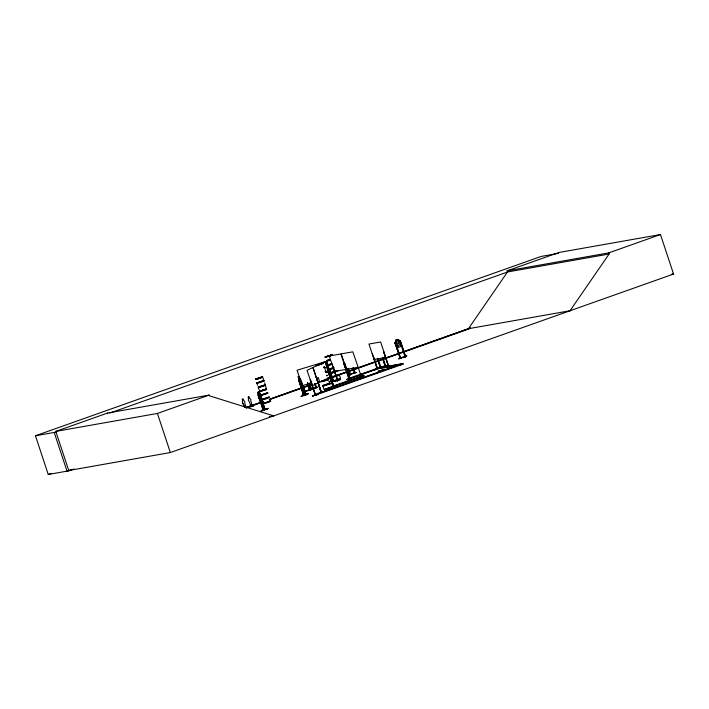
<?xml version="1.0" encoding="UTF-8"?>
<svg xmlns="http://www.w3.org/2000/svg" width="709" height="709" viewBox="0 0 709 709"><rect width="100%" height="100%" fill="white"/><g stroke="black" fill="none" stroke-linecap="round" stroke-linejoin="round"><path stroke-width="1.06" d="M245.66 407.294L245.19 407.258L245.748 406.984M248.868 396.765L249.843 398.6A1.365 1.267 80 0 1 250.729 400.55L252.156 405.61L250.933 406.044L249.036 401.152A1.365 1.267 80 0 1 248.611 399.034L248.212 397.12M252.182 405.956C251.163 404.139 251.385 405.823 251.704 405.025M379.226 368.015L381.513 367.652L379.288 368.051M305.739 391.652L303.461 392.024M298.906 379.678L303.86 395.728L306.421 394.319M301.05 382.674L300.643 382.887C293.482 363.194 303.682 395.533 303.869 395.462L303.789 395.454M311.88 389.427L309.673 389.418L312.075 389.356M312.102 389.338L308.938 390.127L311.428 389.631L309.044 383.365M348.42 375.061L350.618 374.618M350.84 374.529L348.438 375.008L350.911 374.565M350.787 374.246L348.589 374.671M399.007 358.568L401.064 357.54L399.078 358.798M258.723 378.314L255.444 379.253L262.498 377.374M257.456 385.306L257.128 383.33M259.662 390.934L258.289 387.743M259.512 391.563L259.388 391.138M259.724 381.991L263.58 380.414M264.652 382.887L265.228 384.73L258.306 386.884M260.841 391.12L266.416 389.197L265.476 385.377L264.767 385.51M259.769 391.35L266.407 388.984M261.16 395.507L267.842 393.309M270.67 401.205L269.881 401.019M321.461 381.681L328.746 379.28L328.037 379.404M325.812 356.875L325.094 357.017L332.069 354.606M325.112 356.928L330.11 355.679M322.861 386.015L330.164 383.551L329.446 383.675M324.819 389.445L324.102 389.578L323.012 386.183M326.388 361.067L330.491 359.915M326.53 361.236L330.562 360.163M324.43 389.799L324.376 389.374M327.806 365.277L331.901 364.187M327.948 365.507L331.972 364.435M333.221 368.193L329.171 369.327L329.056 368.831M332.397 355.014L325.803 356.893M330.181 383.879L329.481 383.941M335.384 380.343L333.336 380.875M339.602 379.297L333.088 381.008M332.734 372.934L337.741 371.046L337.032 371.17M339.584 379.306C341.091 379.093 339.992 374.618 338.441 375.442M340.072 379.102L340.001 378.677M340.329 378.969L338.149 379.439M394.957 342.899L395.985 339.877L397.829 339.31L400.461 341.206L405.645 356.68L400.213 358.364L394.957 342.899L400.266 358.32M398.423 347.242L395.764 345.354L398.396 347.25L400.266 346.674L401.188 343.67M249.985 406.222C244.658 408.242 247.104 406.851 251.083 406.576M252.546 406.071L253.007 406L248.469 406.895L253.042 405.982L252.634 405.202L252.271 405.858L252.493 405.247M250.968 406.709L250.835 405.84L251.154 406.328M252.413 406.204L252.856 405.956M252.758 406.08L251.234 406.638M242.239 399.123L242.584 401.179A1.365 1.267 80 0 0 243.001 403.297L244.516 407.205L243.001 403.297M248.177 397.12L248.894 396.756M259.636 391.226L260.185 391.288M507.493 271.981L507.121 270.847L608.721 252.891L609.093 254.017L507.493 271.981L468.419 328.71L570.266 310.71M570.027 310.755L609.093 254.017M247.122 407.294L250.02 406.328L249.506 406.354M268.401 401.95L263.704 403.545M327.203 388.754L324.35 389.79L329.969 388.062M380.414 370.523L378.198 371.312L378.739 371.481M379.873 371.153L380.52 370.842M383.498 369.433C382.674 370.452 384.907 369.097 383.498 369.433L384.012 369.602M379.98 370.798L379.43 371.436L379.997 370.665M379.324 371.117L379.838 371.294M379.43 371.436L378.305 371.631M382.825 369.876L383.472 369.557L382.931 370.195M321.328 391.696L321.381 391.643M321.567 392.201L321.08 392.387L316.214 376.798M332.973 386.733L327.904 371.241L328.329 371.073M315.567 395.09L307.006 370.32L324.988 361.732L333.203 386.662L333.327 385.971M255.497 379.333L258.032 378.34M258.342 378.491L257.987 378.624M260.522 378.03L259.849 378.092M262.436 377.161L261.922 376.94M262.481 377.383L261.382 377.48M256.897 382.621L257.34 382.692M256.924 382.878L263.961 380.627L263.243 380.751M256.995 383.099L264.032 380.839L263.314 380.972M258.333 387.149L265.37 384.89L264.652 385.022M258.404 387.371L265.441 385.111L264.732 385.244M265.467 385.439L258.28 387.805M264.014 390.216L259.6 391.776M265.91 389.365L266.557 388.709L265.148 389.392M325.147 357.097L327.487 356.166M327.398 356.379L327.638 356.388M332.299 354.642L330.057 355.546M330.048 355.705L332.344 354.766L327.381 356.184M332.406 354.996L330.128 355.829M326.548 360.376L330.323 359.445M326.574 360.642L330.412 359.693M323.339 363.141L322.604 363.495M262.569 399.779L264.492 399.442M269.26 396.898L262.064 399.264L262.809 398.857M327.957 364.648L331.741 363.717M324.509 366.713L323.783 367.067M327.992 364.913L331.83 363.965M324.642 366.952L323.898 367.297M324.713 367.165L323.978 367.519M324.749 367.43L324.013 367.785M263.686 403.111C263.225 404.484 273.071 400.496 269.305 401.427L269.987 401.25M270.59 400.948L269.845 401.303M329.313 368.698L331.227 368.361M329.384 368.946L333.168 368.051M325.927 370.984L325.183 371.339M326.06 371.224L325.316 371.569M326.131 371.436L325.387 371.791M326.158 371.702L325.431 372.048M330.571 372.553L335.268 371.303M330.598 372.819L337.635 370.559L336.926 370.683M330.678 373.04L337.714 370.78L336.997 370.904M327.354 375.283L326.627 375.673M330.811 373.271L332.734 372.925M327.407 375.442L326.681 375.805M337.502 370.39L336.084 371.002M321.611 381.052L326.308 379.802M321.638 381.318L328.675 379.058L327.966 379.191M321.851 381.77L328.524 379.749M331.989 376.825L338.672 374.627M332.016 377.091L339.053 374.831L338.335 374.955M332.087 377.312L339.124 375.052L338.406 375.176M328.515 379.749L328.072 379.669M332.22 377.543L339.15 375.38M323.02 385.324L329.96 383.099L329.251 383.223M323.056 385.59L330.093 383.33L329.375 383.454M333.097 381.123L334.488 380.405M330.19 383.879L322.994 386.245M340.24 378.712L338.831 379.324M331.014 387.362L330.571 387.282M380.192 367.289L380.848 367.076L381.034 367.634L377.835 358.382M380.361 367.856C382.585 368.565 386.033 364.302 385.723 365.977L382.949 357.717M382.541 357.877L385.138 366.163L384.952 365.596L385.625 365.374M258.439 392.423L259.804 396.553L258.377 392.44M258.111 395.002L263.207 410.484L265.184 409.501M259.866 394.115L265.184 409.501M260.531 399.442L259.086 397.386L260.487 399.53L261.116 399.14L258.049 392.166L258.271 394.922L263.447 410.405C263.668 405.052 255.789 396.473 258.705 391.829L260.106 393.974L265.06 409.572L264.687 409.04M260.487 399.53L261.054 399.158M263.269 409.979L264.838 409.199M267.913 408.588L262.188 410.068L267.931 408.614M267.834 408.676L260.433 411.371L265.972 409.279M305.074 391.067C305.544 392.228 304.64 390.579 304.524 391.253M311.526 388.78C311.109 389.861 312.244 388.523 310.888 388.993M310.055 389.932L304.817 391.793M316.294 387.096C315.629 386.848 316.187 388.523 315.638 387.309M316.48 387.655L315.08 383.542M350.193 373.989C347.676 375.646 357.301 372.216 354.482 372.464M326.45 364.763L326.317 362.919L327 362.583L328.816 370.266L329.437 369.938L329.215 368.086M326.911 363.07L328.081 367.297L326.858 363.088M328.808 368.414L327.514 367.368M331.263 380.689L331.688 380.511M331.52 380.742L333.141 379.944M331.652 381.141L333.283 380.343M334.196 380.405L329.605 381.823M298.551 377.188L299.251 376.842L300.004 378.42M298.897 377.463L300.067 379.324M298.578 380.033L303.682 395.525L305.579 394.594M305.145 394.107L305.597 393.929M303.753 395.01L305.224 394.266M303.948 394.948L305.411 394.204M308.415 393.619L302.805 395.055L308.512 393.61L300.917 396.375L306.483 394.567M396.03 339.93L396.517 344.468L398.201 345.567L399.397 345.194L400.098 343.378L397.802 339.398L400.47 341.215L405.575 356.716C405.193 354.961 404.883 357.93 404.972 356.264M397.297 339.895L398.954 342.881L398.068 344.211L396.818 342.35L396.703 340.081L397.324 339.886M400.036 357.788L400.798 358.16L400.461 357.664M398.839 358.958L400.86 357.956M404.83 356.494L400.594 357.797M404.493 356.875L406.913 356.086L404.538 356.893M310.4 379.616L315.443 395.135L310.214 379.678M321.514 392.254L316.249 376.833M312.58 396.021L318.004 394.364L312.607 395.914M318.004 394.364L312.536 395.702M300.66 379.483L305.783 394.966L301.476 382.213M328.728 370.967L333.771 386.476L325.617 361.563L297.062 370.222L305.322 395.108L305.907 394.904L305.171 394.098M305.659 394.364L305.26 394.479M304.019 395.356L306.288 394.248L306.093 394.665M318.394 393.229L324.128 391.439M333.584 385.909C333.203 386.219 332.929 385.572 333.186 386.671C340.63 383.613 326.3 389.303 335.065 385.873M330.545 387.079L336.137 385.678M326.778 367.191L324.766 368.157L326.255 372.668L328.276 371.711M316.701 378.367L318.27 377.613L319.768 382.133M312.128 385.793L330.11 377.215M331.555 380.591L331.741 381.15M255.701 379.049L256.197 378.828M263.819 380.396L262.693 376.966L259.485 378.101M262.436 377.144L260.247 377.994M316.391 365.312L317.561 364.834M322.648 363.637L323.127 363.407M266.035 389.764L266.54 389.374M261.399 394.585L260.655 394.993L267.594 392.768M261.435 394.842L260.682 395.259L267.745 392.821M261.506 395.064L260.761 395.48L267.816 393.034M262.844 399.114L262.108 399.468L269.154 397.093M262.924 399.335L262.179 399.69L269.225 397.306M326.574 375.486L327.053 375.274M264.173 403.004L263.438 403.359L264.129 403.182M264.235 403.146L263.668 403.394M269.26 401.799L270.634 401.037L269.225 401.197M340.036 378.943L333.788 381.052M330.545 387.566L331.387 387.389L329.951 388.071M330.624 387.805L336.146 385.705M321.266 392.334L313.05 367.439M349.369 378.198L349.847 378.668L349.307 378.766M348.855 378.881L349.865 378.659L344.698 363.194M376.975 368.37L401.861 363.974L402.021 364.461L377.259 368.84M360.651 376.204L361.262 376.133L332.096 386.396L332.255 386.884L361.43 376.612L361.111 376.071L360.846 376.771L361.315 376.639L352.852 351.832L341.206 353.888L349.697 378.686M361.103 376.08L360.659 376.204M309.213 389.587C310.285 390.739 308.388 389.427 309.868 389.374M311.038 389.569L316.444 387.672M256.179 378.845L261.949 376.94M256.224 378.978L256.862 378.579M256.995 378.925L255.816 379.572M260.327 377.968L256.188 379.253M326.645 356.689L325.236 357.371L330.279 355.847M329.641 355.803L329.827 355.741M317.588 364.967L316.515 365.835M317.003 365.454L317.685 365.188M318.979 364.754L318.704 364.869M264.413 389.923L265.875 389.214M263.934 390.242L264.28 390.393M263.757 390.553L264.076 390.455M264.652 390.26L263.633 390.641M266.043 389.755L264.386 390.287M269.181 401.56L269.899 401.391M327.363 380.219L328.037 379.953M333.824 380.768L334.497 380.503M303.939 395.436L298.799 379.944M324.864 389.276L325.528 388.904M330.598 387.655L328.143 388.443M405.034 356.866L399.841 341.41L400.47 341.215M349.803 374.139L349.883 374.742L347.782 368.556M311.189 389.533L309.115 383.347M381.034 367.634L380.848 367.067M256.986 378.925L258.049 378.491M326.636 356.689L327.78 356.308M317.552 364.843L322.63 363.194M317.597 364.984L318.589 364.648M317.676 365.188L318.74 364.754M321.088 364.054L321.93 363.752M321.15 364.196L321.966 363.885M263.42 390.003L265.201 389.48M326.308 379.802L328.302 378.854M268.356 401.861L269.225 401.657M338.096 379.864L338.929 379.563M329.915 387.92L326.308 389.135M377.525 368.281L377.684 368.76L348.943 378.952L343.776 363.389L349.404 378.792M388.656 366.269L388.612 366.916L383.534 351.425L388.771 366.89M334.719 381.522L340.09 379.935M348.925 378.402L348.358 378.544L348.943 378.952M346.772 379.625L352.081 377.472L346.701 379.404M380.901 367.227L385.084 365.747M374.458 369.841L379.829 367.953M384.668 366.145L386.884 365.747M374.582 369.85L379.856 367.617L374.458 369.876M358.506 377.631L364.001 375.69L358.63 377.613M363.806 375.424L358.63 377.596M358.497 377.551L363.885 375.664M386.281 367.785L391.652 365.817M74.028 468.995L68.853 470.829L48.247 474.472L35.45 435.769L541.135 256.428L558.488 253.361M507.121 270.847L558.878 252.493L660.487 234.528L673.55 274.037L170.346 452.546L68.746 470.501M68.853 470.829L55.807 431.4L107.573 413.046L209.182 395.081L209.421 395.808L273.639 415.864M109.895 413.037L507.733 271.937M608.721 252.891L660.487 234.528M55.807 431.4L157.416 413.444L209.182 395.081M48.247 474.472L51.376 473.364M252.67 405.787L250.658 406.585L250.437 405.911L250.747 406.399M252.094 405.318L262.826 401.631M270.129 399.043L311.871 384.234M327.531 378.686L331.706 377.206M339.008 374.609L470.492 327.983L338.202 374.937M70.891 469.757L67.009 471.139L54.318 432.765M247.406 407.143L263.066 401.586M269.323 399.371L312.111 384.189M327.771 378.641L331.945 377.161M247.92 407.321L263.571 401.764M269.837 399.548L310.533 385.111M339.744 374.751L353.312 369.938M355.404 369.203L377.312 361.43M379.404 360.686L469.145 328.861M350.317 374.139L354.509 372.65M309.337 389.737L305.145 391.226M315.771 387.46L311.579 388.949M317.614 387.398L315.656 387.717M348.358 378.544L378.145 367.98L402.916 363.602L403.075 364.089L315.532 395.055L315.372 394.576L401.445 364.045L401.604 364.532M348.518 379.031L378.305 368.467L403.075 364.089M332.255 386.884L361.049 376.727M381.69 370.071L385.067 369.079M381.566 370.32L378.198 371.312M315.797 394.496L402.916 363.602M257.73 378.42L261.329 377.259L260.46 377.365M328.373 356.078L327.877 356.272M329.144 355.865L330.066 355.555M318.421 364.683L319.298 364.231M318.527 364.931L319.413 364.577M263.456 390.11L264.377 389.782M334.028 367.546L331.245 368.458M249.426 406.496L249.976 406.381M338.051 379.714L336.19 380.343M353.401 367.714L355.156 372.872L355.058 372.278M311.552 389.392L309.532 383.188M305.083 391.678L303.097 385.466M316.028 387.823L314.512 383.729M261.391 377.48L257.633 378.712M319.334 364.346L322.019 363.531M319.236 364.683L320.353 364.266M319.28 364.816L320.229 364.515M262.534 389.853L263.482 389.542M262.56 389.941L263.518 389.64M262.614 390.092L264.492 389.533L263.553 389.773M262.507 390.411L264.537 389.675M263.686 390.172L260.823 391.084M332.158 368.175L333.115 367.865M333.283 368.396L329.951 369.416M266.531 402.588L267.488 402.278M336.243 379.882L337.192 379.581M336.296 380.033L337.245 379.723M327.283 388.381L328.232 388.08M333.381 367.297L337.865 380.786L337.502 380.246M349.112 378.792L340.869 353.951L329.224 356.007L337.714 380.804M377.365 368.866L377.135 368.352M349.599 378.712L344.503 363.23M329.322 355.776L330.226 355.493M329.623 355.856L329.295 356.078M259.662 378.003L260.575 377.72M257.748 379.058L258.661 378.774M259.724 381.991L257.332 382.692M332.211 368.317L329.331 369.132M261.594 390.694L262.481 390.313M264.492 399.442L269.26 397.581M267.541 401.808L268.454 401.533M335.277 380.636L336.163 380.254M267.585 401.959L268.498 401.675M328.746 370.213C326.583 369.611 325.759 358.639 326.902 365.525M326.955 362.662L326.406 362.955M326.521 365.676L333.407 386.582M332.565 380.494L330.527 380.804L333.283 379.944M333.301 379.971L330.536 380.804M328.684 381.779L333.39 380.272M337.626 380.866L332.521 365.348M348.934 378.269L349.12 378.828M262.215 410.094L267.754 408.375M299.623 382.373L301.041 384.464M308.326 393.38L302.823 395.055M395.055 342.89L395.622 342.704L400.727 358.187M300.731 379.448L300.173 379.634L305.34 395.099M327.904 371.241L328.808 370.931M302.185 385.705L311.703 382.816M327.567 378.003L330.74 377.037M312.572 395.976L317.969 394.293M316.347 387.69L315 383.551M321.257 363.983L322.081 363.744M318.323 364.958L316.134 365.516M318.368 365.117L316.879 365.516M317.632 365.56L318.447 365.321M261.577 390.597L259.627 391.12L260.114 391.12M265.6 402.774L264.12 403.191M329.924 387.46L329.1 387.699L329.969 387.557M329.189 387.938L331.147 387.415M325.546 389.507L326.37 389.276M381.796 370.39L385.173 369.398M380.192 371.064L381.672 370.639M309.47 390.136L307.405 383.941M349.484 378.127L348.668 378.322L349.67 378.092M330.935 354.89L331.644 354.837M261.275 377.126L262.463 376.984M321.975 363.389L323.109 363.105M260.088 391.013L260.761 390.836M260.159 391.262L260.85 391.111M338.929 379.049L339.629 379.005M334.444 380.768L333.088 381.176M329.995 387.699L330.678 387.522M324.811 389.454L325.484 389.276M321.142 392.387L312.899 367.484M263.597 410.325L258.528 394.78M331.847 381.087L326.778 365.543M305.331 394.674L301.963 384.331M264.741 409.669L260.017 395.205M326.76 361.271L327.23 361.173M322.684 363.336L323.393 363.221M316.409 365.622L316.888 365.534M255.683 379.209L256.153 379.102M255.719 379.359L256.197 379.271M263.349 381.238L263.828 381.132M329.49 369.513L329.969 369.407M266.017 389.241L266.487 389.152M259.831 391.749L260.309 391.643M327.833 378.961L328.311 378.854M333.85 381.185L333.363 381.3M385.138 366.163L382.47 357.885M374.095 359.516L385.74 357.46M334.347 371.489L345.992 369.424M346.32 369.371L357.965 367.306M354.004 372.721L356.592 372.544L354.057 372.73M35.45 435.769L56.055 432.127M243.214 399.202L243.781 400.753A1.365 1.267 80 0 1 244.702 402.694L246.094 407.764M315.372 387.85L317.49 387.158M312.164 389.374L308.885 389.817M332.096 386.396L332.681 386.804M250.437 405.911L250.977 405.787M245.199 407.179L245.314 407.17M247.157 407.276L252.696 406.097M246.209 408.012L246.572 407.347L246.794 408.021M269.278 416.635L273.949 415.802M263.819 381.132L256.862 383.534M242.638 398.901L243.134 399.07M404.626 357.132L406.558 355.883M260.097 394.009L258.643 391.855L259.804 394.16M388.851 366.863L380.618 341.977L368.972 344.042L377.17 368.937L377.631 368.813L373.785 357.318M377.427 358.541L380.467 367.838L377.348 358.55M378.145 367.98L378.305 368.467M372.269 353.383L377.401 368.893M329.862 369.992L332.955 379.306M329.694 370.08L332.769 379.368M307.626 382.727L310.019 389.95L307.546 382.736M252.227 405.273L252.457 405.947M251.225 405.034L251.633 406.151M250.33 406.319L247.778 407.09M157.416 413.444L170.346 452.546M107.573 413.046L107.812 413.772M298.959 377.445L300.324 381.566L300.421 380.405M258.138 392.201L260.132 397.864L260.416 396.003M260.894 396.42L261.08 399.211M301.538 382.328L301.626 384.225L300.988 384.553L301.662 384.145L301.476 382.346M350.45 374.538L348.27 368.379L350.379 374.556M354.606 373.049L352.993 367.874L354.66 373.031M325.599 389.144L324.908 389.418L326.424 388.851L325.591 389.161M266.646 402.269L265.724 402.588L266.646 402.278M328.276 388.222L327.328 388.532L328.285 388.231M673.55 274.037L671.388 274.418L673.55 274.037"/></g></svg>
